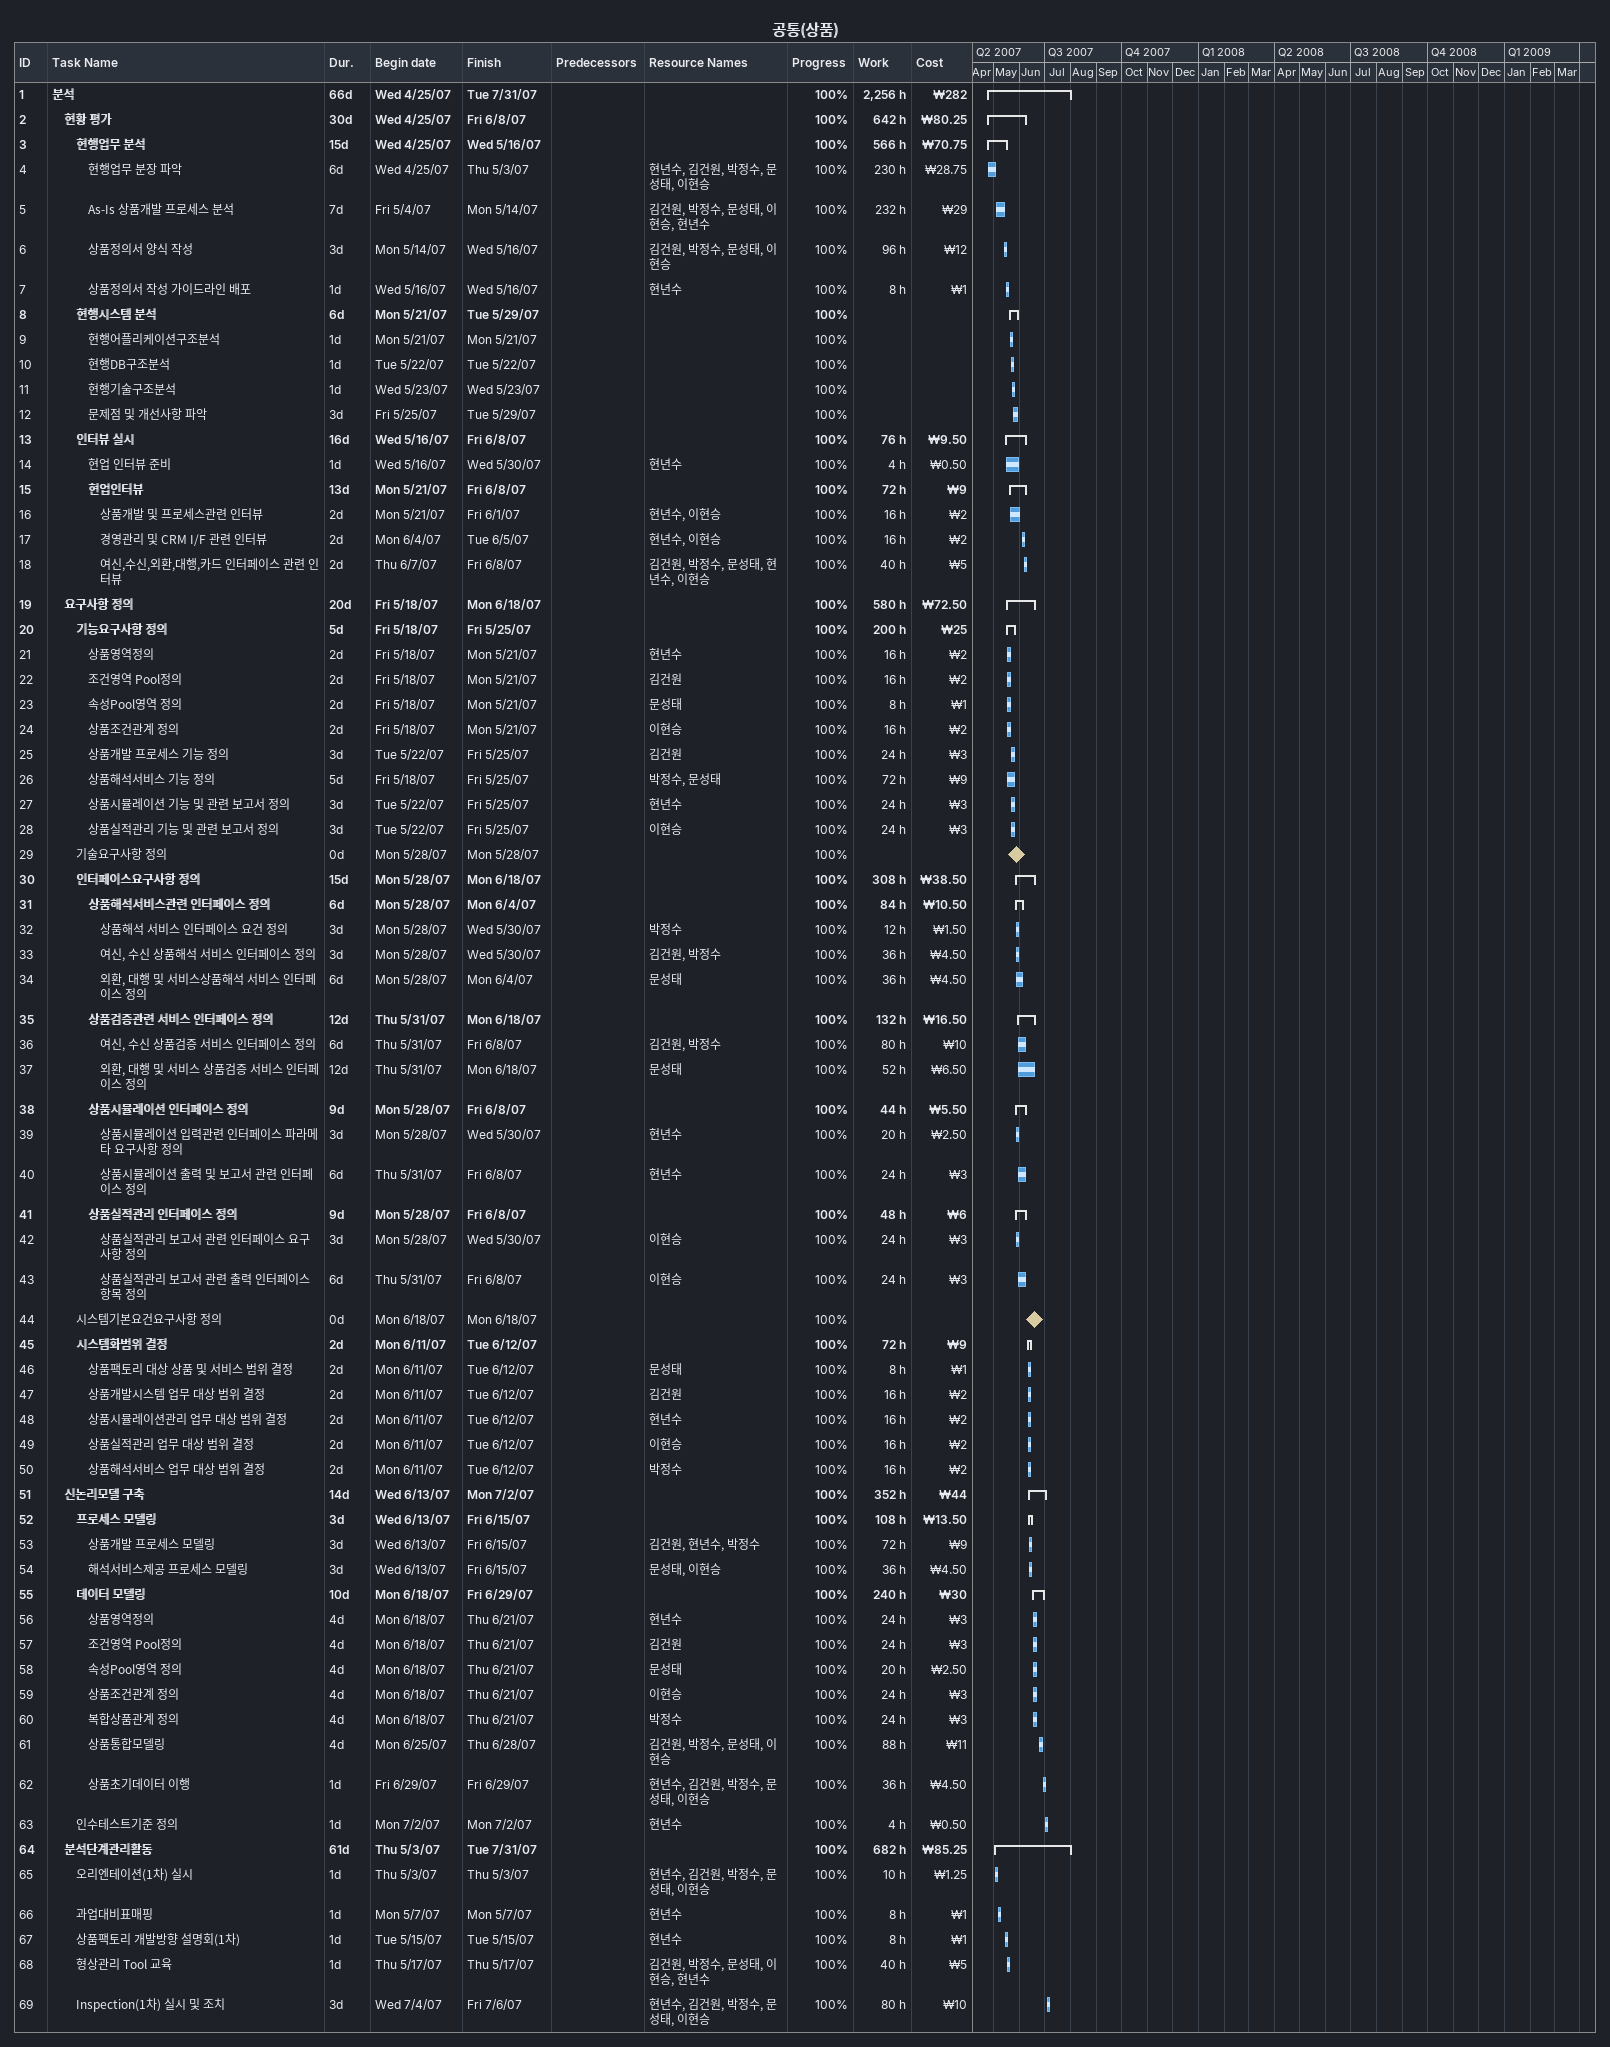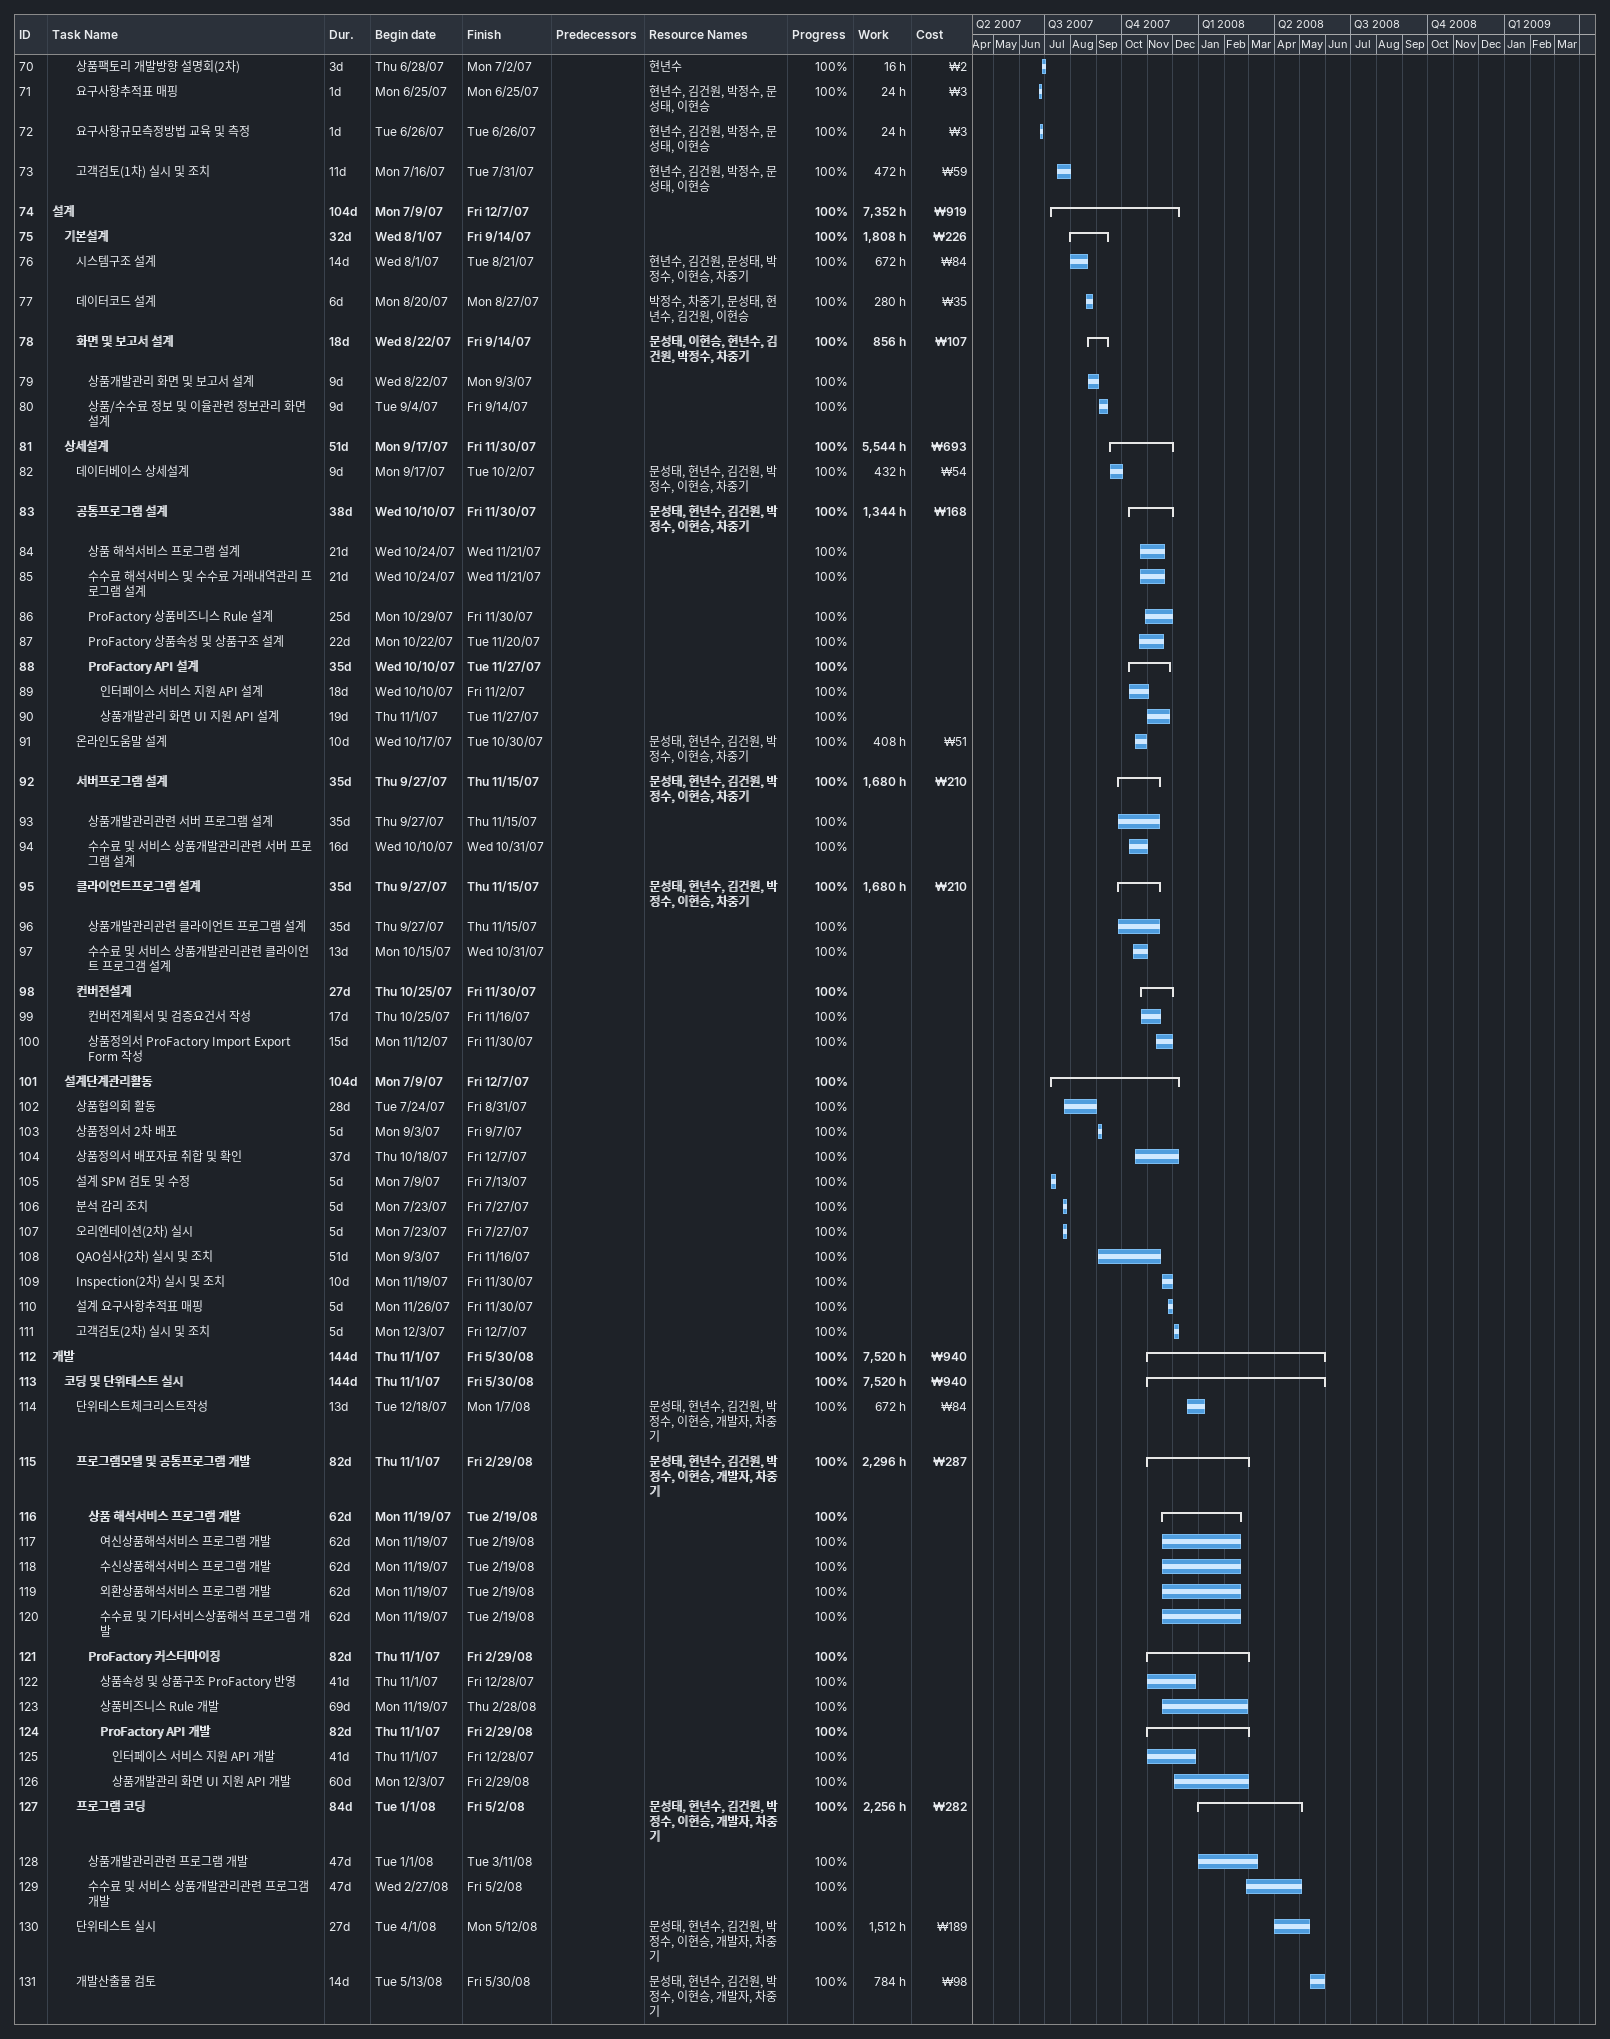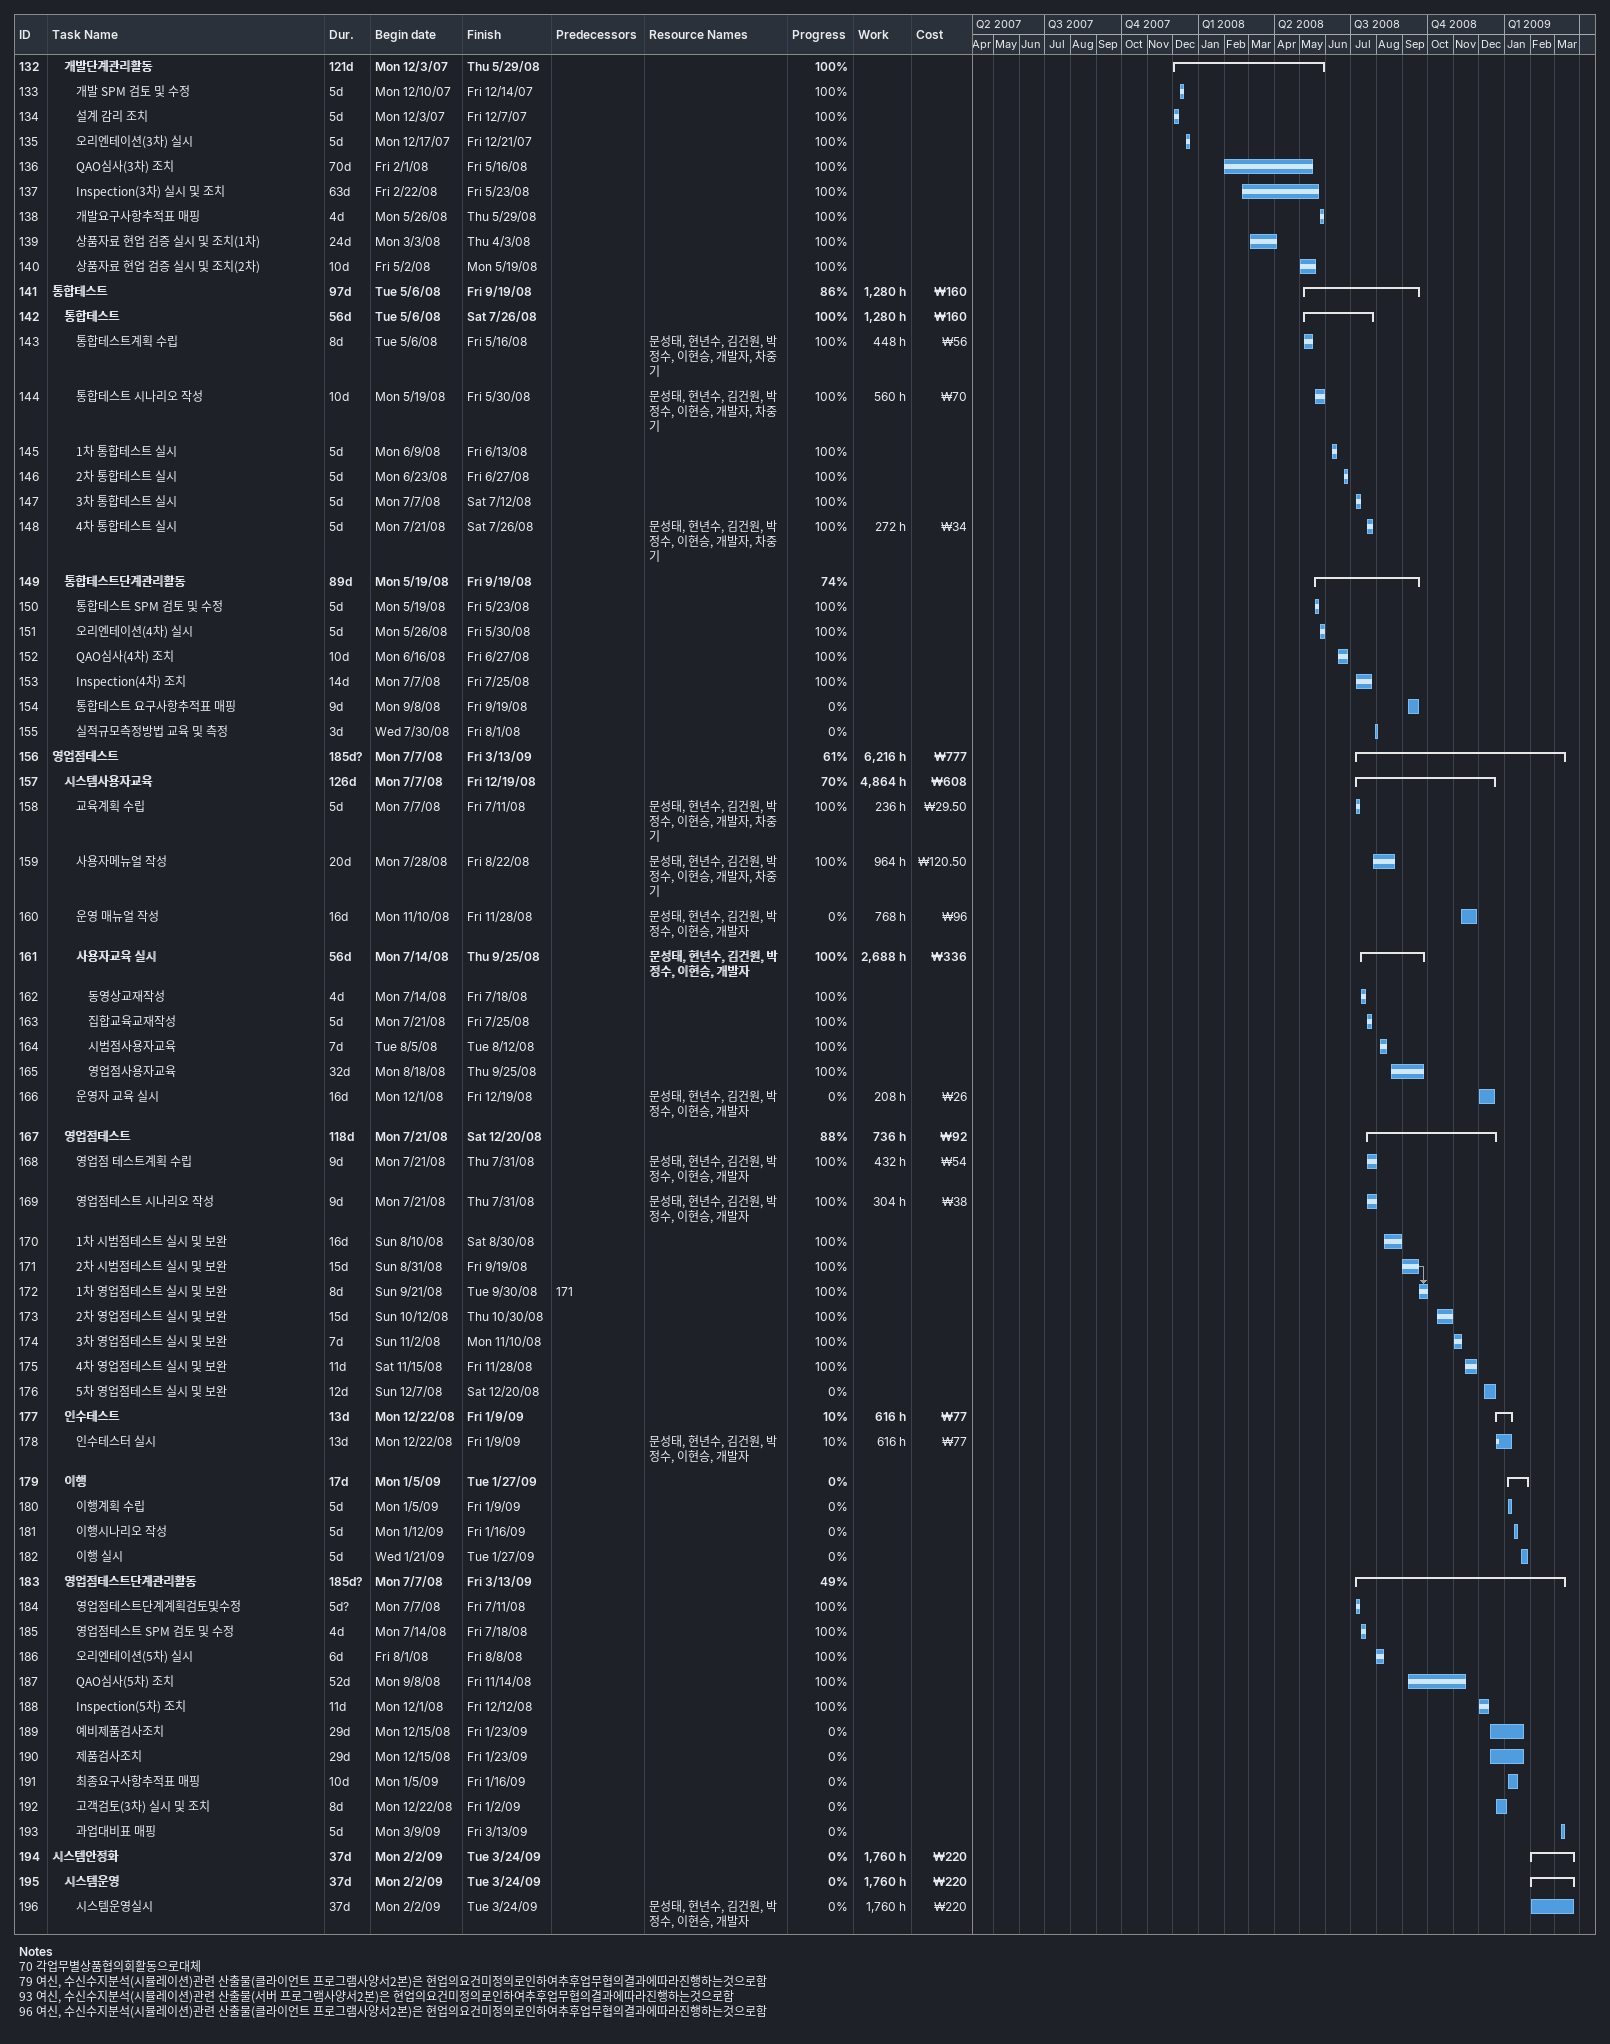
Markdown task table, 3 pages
공통(상품)

| ID | Level | Task | Duration | Start | Finish | Predecessors | Resources | % complete | Work (h) | Cost (₩) |
|---|---|---|---|---|---|---|---|---|---|---|
| 1 | 1 | **분석** | 66d | 2007-04-25 | 2007-07-31 |  |  | 100 | 2256 | 282 |
| 2 | 2 | **현황 평가** | 30d | 2007-04-25 | 2007-06-08 |  |  | 100 | 642 | 80.25 |
| 3 | 3 | **현행업무 분석** | 15d | 2007-04-25 | 2007-05-16 |  |  | 100 | 566 | 70.75 |
| 4 | 4 | 현행업무 분장 파악 | 6d | 2007-04-25 | 2007-05-03 |  | 현년수, 김건원, 박정수, 문성태, 이현승 | 100 | 230 | 28.75 |
| 5 | 4 | As-Is 상품개발 프로세스 분석 | 7d | 2007-05-04 | 2007-05-14 |  | 김건원, 박정수, 문성태, 이현승, 현년수 | 100 | 232 | 29 |
| 6 | 4 | 상품정의서 양식 작성 | 3d | 2007-05-14 | 2007-05-16 |  | 김건원, 박정수, 문성태, 이현승 | 100 | 96 | 12 |
| 7 | 4 | 상품정의서 작성 가이드라인 배포 | 1d | 2007-05-16 | 2007-05-16 |  | 현년수 | 100 | 8 | 1 |
| 8 | 3 | **현행시스템 분석** | 6d | 2007-05-21 | 2007-05-29 |  |  | 100 |  |  |
| 9 | 4 | 현행어플리케이션구조분석 | 1d | 2007-05-21 | 2007-05-21 |  |  | 100 |  |  |
| 10 | 4 | 현행DB구조분석 | 1d | 2007-05-22 | 2007-05-22 |  |  | 100 |  |  |
| 11 | 4 | 현행기술구조분석 | 1d | 2007-05-23 | 2007-05-23 |  |  | 100 |  |  |
| 12 | 4 | 문제점 및 개선사항 파악 | 3d | 2007-05-25 | 2007-05-29 |  |  | 100 |  |  |
| 13 | 3 | **인터뷰 실시** | 16d | 2007-05-16 | 2007-06-08 |  |  | 100 | 76 | 9.50 |
| 14 | 4 | 현업 인터뷰 준비 | 1d | 2007-05-16 | 2007-05-30 |  | 현년수 | 100 | 4 | 0.50 |
| 15 | 4 | **현업인터뷰** | 13d | 2007-05-21 | 2007-06-08 |  |  | 100 | 72 | 9 |
| 16 | 5 | 상품개발 및 프로세스관련 인터뷰 | 2d | 2007-05-21 | 2007-06-01 |  | 현년수, 이현승 | 100 | 16 | 2 |
| 17 | 5 | 경영관리 및 CRM I/F 관련 인터뷰 | 2d | 2007-06-04 | 2007-06-05 |  | 현년수, 이현승 | 100 | 16 | 2 |
| 18 | 5 | 여신,수신,외환,대행,카드 인터페이스 관련 인터뷰 | 2d | 2007-06-07 | 2007-06-08 |  | 김건원, 박정수, 문성태, 현년수, 이현승 | 100 | 40 | 5 |
| 19 | 2 | **요구사항 정의** | 20d | 2007-05-18 | 2007-06-18 |  |  | 100 | 580 | 72.50 |
| 20 | 3 | **기능요구사항 정의** | 5d | 2007-05-18 | 2007-05-25 |  |  | 100 | 200 | 25 |
| 21 | 4 | 상품영역정의 | 2d | 2007-05-18 | 2007-05-21 |  | 현년수 | 100 | 16 | 2 |
| 22 | 4 | 조건영역 Pool정의 | 2d | 2007-05-18 | 2007-05-21 |  | 김건원 | 100 | 16 | 2 |
| 23 | 4 | 속성Pool영역 정의 | 2d | 2007-05-18 | 2007-05-21 |  | 문성태 | 100 | 8 | 1 |
| 24 | 4 | 상품조건관계 정의 | 2d | 2007-05-18 | 2007-05-21 |  | 이현승 | 100 | 16 | 2 |
| 25 | 4 | 상품개발 프로세스 기능 정의 | 3d | 2007-05-22 | 2007-05-25 |  | 김건원 | 100 | 24 | 3 |
| 26 | 4 | 상품해석서비스 기능 정의 | 5d | 2007-05-18 | 2007-05-25 |  | 박정수, 문성태 | 100 | 72 | 9 |
| 27 | 4 | 상품시뮬레이션 기능 및 관련 보고서 정의 | 3d | 2007-05-22 | 2007-05-25 |  | 현년수 | 100 | 24 | 3 |
| 28 | 4 | 상품실적관리 기능 및 관련 보고서 정의 | 3d | 2007-05-22 | 2007-05-25 |  | 이현승 | 100 | 24 | 3 |
| 29 | 3 | 기술요구사항 정의 | 0d | 2007-05-28 | 2007-05-28 |  |  | 100 |  |  |
| 30 | 3 | **인터페이스요구사항 정의** | 15d | 2007-05-28 | 2007-06-18 |  |  | 100 | 308 | 38.50 |
| 31 | 4 | **상품해석서비스관련 인터페이스 정의** | 6d | 2007-05-28 | 2007-06-04 |  |  | 100 | 84 | 10.50 |
| 32 | 5 | 상품해석 서비스 인터페이스 요건 정의 | 3d | 2007-05-28 | 2007-05-30 |  | 박정수 | 100 | 12 | 1.50 |
| 33 | 5 | 여신, 수신 상품해석 서비스 인터페이스 정의 | 3d | 2007-05-28 | 2007-05-30 |  | 김건원, 박정수 | 100 | 36 | 4.50 |
| 34 | 5 | 외환, 대행 및 서비스상품해석 서비스 인터페이스 정의 | 6d | 2007-05-28 | 2007-06-04 |  | 문성태 | 100 | 36 | 4.50 |
| 35 | 4 | **상품검증관련 서비스 인터페이스 정의** | 12d | 2007-05-31 | 2007-06-18 |  |  | 100 | 132 | 16.50 |
| 36 | 5 | 여신, 수신 상품검증 서비스 인터페이스 정의 | 6d | 2007-05-31 | 2007-06-08 |  | 김건원, 박정수 | 100 | 80 | 10 |
| 37 | 5 | 외환, 대행 및 서비스 상품검증 서비스 인터페이스 정의 | 12d | 2007-05-31 | 2007-06-18 |  | 문성태 | 100 | 52 | 6.50 |
| 38 | 4 | **상품시뮬레이션 인터페이스 정의** | 9d | 2007-05-28 | 2007-06-08 |  |  | 100 | 44 | 5.50 |
| 39 | 5 | 상품시뮬레이션 입력관련 인터페이스 파라메타 요구사항 정의 | 3d | 2007-05-28 | 2007-05-30 |  | 현년수 | 100 | 20 | 2.50 |
| 40 | 5 | 상품시뮬레이션 출력 및 보고서 관련 인터페이스 정의 | 6d | 2007-05-31 | 2007-06-08 |  | 현년수 | 100 | 24 | 3 |
| 41 | 4 | **상품실적관리 인터페이스 정의** | 9d | 2007-05-28 | 2007-06-08 |  |  | 100 | 48 | 6 |
| 42 | 5 | 상품실적관리 보고서 관련 인터페이스 요구사항 정의 | 3d | 2007-05-28 | 2007-05-30 |  | 이현승 | 100 | 24 | 3 |
| 43 | 5 | 상품실적관리 보고서 관련 출력 인터페이스 항목 정의 | 6d | 2007-05-31 | 2007-06-08 |  | 이현승 | 100 | 24 | 3 |
| 44 | 3 | 시스템기본요건요구사항 정의 | 0d | 2007-06-18 | 2007-06-18 |  |  | 100 |  |  |
| 45 | 3 | **시스템화범위 결정** | 2d | 2007-06-11 | 2007-06-12 |  |  | 100 | 72 | 9 |
| 46 | 4 | 상품팩토리 대상 상품 및 서비스 범위 결정 | 2d | 2007-06-11 | 2007-06-12 |  | 문성태 | 100 | 8 | 1 |
| 47 | 4 | 상품개발시스템 업무 대상 범위 결정 | 2d | 2007-06-11 | 2007-06-12 |  | 김건원 | 100 | 16 | 2 |
| 48 | 4 | 상품시뮬레이션관리 업무 대상 범위 결정 | 2d | 2007-06-11 | 2007-06-12 |  | 현년수 | 100 | 16 | 2 |
| 49 | 4 | 상품실적관리 업무 대상 범위 결정 | 2d | 2007-06-11 | 2007-06-12 |  | 이현승 | 100 | 16 | 2 |
| 50 | 4 | 상품해석서비스 업무 대상 범위 결정 | 2d | 2007-06-11 | 2007-06-12 |  | 박정수 | 100 | 16 | 2 |
| 51 | 2 | **신논리모델 구축** | 14d | 2007-06-13 | 2007-07-02 |  |  | 100 | 352 | 44 |
| 52 | 3 | **프로세스 모델링** | 3d | 2007-06-13 | 2007-06-15 |  |  | 100 | 108 | 13.50 |
| 53 | 4 | 상품개발 프로세스 모델링 | 3d | 2007-06-13 | 2007-06-15 |  | 김건원, 현년수, 박정수 | 100 | 72 | 9 |
| 54 | 4 | 해석서비스제공 프로세스 모델링 | 3d | 2007-06-13 | 2007-06-15 |  | 문성태, 이현승 | 100 | 36 | 4.50 |
| 55 | 3 | **데이터 모델링** | 10d | 2007-06-18 | 2007-06-29 |  |  | 100 | 240 | 30 |
| 56 | 4 | 상품영역정의 | 4d | 2007-06-18 | 2007-06-21 |  | 현년수 | 100 | 24 | 3 |
| 57 | 4 | 조건영역 Pool정의 | 4d | 2007-06-18 | 2007-06-21 |  | 김건원 | 100 | 24 | 3 |
| 58 | 4 | 속성Pool영역 정의 | 4d | 2007-06-18 | 2007-06-21 |  | 문성태 | 100 | 20 | 2.50 |
| 59 | 4 | 상품조건관계 정의 | 4d | 2007-06-18 | 2007-06-21 |  | 이현승 | 100 | 24 | 3 |
| 60 | 4 | 복합상품관계 정의 | 4d | 2007-06-18 | 2007-06-21 |  | 박정수 | 100 | 24 | 3 |
| 61 | 4 | 상품통합모델링 | 4d | 2007-06-25 | 2007-06-28 |  | 김건원, 박정수, 문성태, 이현승 | 100 | 88 | 11 |
| 62 | 4 | 상품초기데이터 이행 | 1d | 2007-06-29 | 2007-06-29 |  | 현년수, 김건원, 박정수, 문성태, 이현승 | 100 | 36 | 4.50 |
| 63 | 3 | 인수테스트기준 정의 | 1d | 2007-07-02 | 2007-07-02 |  | 현년수 | 100 | 4 | 0.50 |
| 64 | 2 | **분석단계관리활동** | 61d | 2007-05-03 | 2007-07-31 |  |  | 100 | 682 | 85.25 |
| 65 | 3 | 오리엔테이션(1차) 실시 | 1d | 2007-05-03 | 2007-05-03 |  | 현년수, 김건원, 박정수, 문성태, 이현승 | 100 | 10 | 1.25 |
| 66 | 3 | 과업대비표매핑 | 1d | 2007-05-07 | 2007-05-07 |  | 현년수 | 100 | 8 | 1 |
| 67 | 3 | 상품팩토리 개발방향 설명회(1차) | 1d | 2007-05-15 | 2007-05-15 |  | 현년수 | 100 | 8 | 1 |
| 68 | 3 | 형상관리 Tool 교육 | 1d | 2007-05-17 | 2007-05-17 |  | 김건원, 박정수, 문성태, 이현승, 현년수 | 100 | 40 | 5 |
| 69 | 3 | Inspection(1차) 실시 및 조치 | 3d | 2007-07-04 | 2007-07-06 |  | 현년수, 김건원, 박정수, 문성태, 이현승 | 100 | 80 | 10 |
| 70 | 3 | 상품팩토리 개발방향 설명회(2차) | 3d | 2007-06-28 | 2007-07-02 |  | 현년수 | 100 | 16 | 2 |
| 71 | 3 | 요구사항추적표 매핑 | 1d | 2007-06-25 | 2007-06-25 |  | 현년수, 김건원, 박정수, 문성태, 이현승 | 100 | 24 | 3 |
| 72 | 3 | 요구사항규모측정방법 교육 및 측정 | 1d | 2007-06-26 | 2007-06-26 |  | 현년수, 김건원, 박정수, 문성태, 이현승 | 100 | 24 | 3 |
| 73 | 3 | 고객검토(1차) 실시 및 조치 | 11d | 2007-07-16 | 2007-07-31 |  | 현년수, 김건원, 박정수, 문성태, 이현승 | 100 | 472 | 59 |
| 74 | 1 | **설계** | 104d | 2007-07-09 | 2007-12-07 |  |  | 100 | 7352 | 919 |
| 75 | 2 | **기본설계** | 32d | 2007-08-01 | 2007-09-14 |  |  | 100 | 1808 | 226 |
| 76 | 3 | 시스템구조 설계 | 14d | 2007-08-01 | 2007-08-21 |  | 현년수, 김건원, 문성태, 박정수, 이현승, 차중기 | 100 | 672 | 84 |
| 77 | 3 | 데이터코드 설계 | 6d | 2007-08-20 | 2007-08-27 |  | 박정수, 차중기, 문성태, 현년수, 김건원, 이현승 | 100 | 280 | 35 |
| 78 | 3 | **화면 및 보고서 설계** | 18d | 2007-08-22 | 2007-09-14 |  | 문성태, 이현승, 현년수, 김건원, 박정수, 차중기 | 100 | 856 | 107 |
| 79 | 4 | 상품개발관리 화면 및 보고서 설계 | 9d | 2007-08-22 | 2007-09-03 |  |  | 100 |  |  |
| 80 | 4 | 상품/수수료 정보 및 이율관련 정보관리 화면 설계 | 9d | 2007-09-04 | 2007-09-14 |  |  | 100 |  |  |
| 81 | 2 | **상세설계** | 51d | 2007-09-17 | 2007-11-30 |  |  | 100 | 5544 | 693 |
| 82 | 3 | 데이터베이스 상세설계 | 9d | 2007-09-17 | 2007-10-02 |  | 문성태, 현년수, 김건원, 박정수, 이현승, 차중기 | 100 | 432 | 54 |
| 83 | 3 | **공통프로그램 설계** | 38d | 2007-10-10 | 2007-11-30 |  | 문성태, 현년수, 김건원, 박정수, 이현승, 차중기 | 100 | 1344 | 168 |
| 84 | 4 | 상품 해석서비스 프로그램 설계 | 21d | 2007-10-24 | 2007-11-21 |  |  | 100 |  |  |
| 85 | 4 | 수수료 해석서비스 및 수수료 거래내역관리 프로그램 설계 | 21d | 2007-10-24 | 2007-11-21 |  |  | 100 |  |  |
| 86 | 4 | ProFactory 상품비즈니스 Rule 설계 | 25d | 2007-10-29 | 2007-11-30 |  |  | 100 |  |  |
| 87 | 4 | ProFactory 상품속성 및 상품구조 설계 | 22d | 2007-10-22 | 2007-11-20 |  |  | 100 |  |  |
| 88 | 4 | **ProFactory API 설계** | 35d | 2007-10-10 | 2007-11-27 |  |  | 100 |  |  |
| 89 | 5 | 인터페이스 서비스 지원 API 설계 | 18d | 2007-10-10 | 2007-11-02 |  |  | 100 |  |  |
| 90 | 5 | 상품개발관리 화면 UI 지원 API 설계 | 19d | 2007-11-01 | 2007-11-27 |  |  | 100 |  |  |
| 91 | 3 | 온라인도움말 설계 | 10d | 2007-10-17 | 2007-10-30 |  | 문성태, 현년수, 김건원, 박정수, 이현승, 차중기 | 100 | 408 | 51 |
| 92 | 3 | **서버프로그램 설계** | 35d | 2007-09-27 | 2007-11-15 |  | 문성태, 현년수, 김건원, 박정수, 이현승, 차중기 | 100 | 1680 | 210 |
| 93 | 4 | 상품개발관리관련 서버 프로그램 설계 | 35d | 2007-09-27 | 2007-11-15 |  |  | 100 |  |  |
| 94 | 4 | 수수료 및 서비스 상품개발관리관련 서버 프로그램 설계 | 16d | 2007-10-10 | 2007-10-31 |  |  | 100 |  |  |
| 95 | 3 | **클라이언트프로그램 설계** | 35d | 2007-09-27 | 2007-11-15 |  | 문성태, 현년수, 김건원, 박정수, 이현승, 차중기 | 100 | 1680 | 210 |
| 96 | 4 | 상품개발관리관련 클라이언트 프로그램 설계 | 35d | 2007-09-27 | 2007-11-15 |  |  | 100 |  |  |
| 97 | 4 | 수수료 및 서비스 상품개발관리관련 클라이언트 프로그갬 설계 | 13d | 2007-10-15 | 2007-10-31 |  |  | 100 |  |  |
| 98 | 3 | **컨버전설계** | 27d | 2007-10-25 | 2007-11-30 |  |  | 100 |  |  |
| 99 | 4 | 컨버전계획서 및 검증요건서 작성 | 17d | 2007-10-25 | 2007-11-16 |  |  | 100 |  |  |
| 100 | 4 | 상품정의서 ProFactory Import Export Form 작성 | 15d | 2007-11-12 | 2007-11-30 |  |  | 100 |  |  |
| 101 | 2 | **설계단계관리활동** | 104d | 2007-07-09 | 2007-12-07 |  |  | 100 |  |  |
| 102 | 3 | 상품협의회 활동 | 28d | 2007-07-24 | 2007-08-31 |  |  | 100 |  |  |
| 103 | 3 | 상품정의서 2차 배포 | 5d | 2007-09-03 | 2007-09-07 |  |  | 100 |  |  |
| 104 | 3 | 상품정의서 배포자료 취합 및 확인 | 37d | 2007-10-18 | 2007-12-07 |  |  | 100 |  |  |
| 105 | 3 | 설계 SPM 검토 및 수정 | 5d | 2007-07-09 | 2007-07-13 |  |  | 100 |  |  |
| 106 | 3 | 분석 감리 조치 | 5d | 2007-07-23 | 2007-07-27 |  |  | 100 |  |  |
| 107 | 3 | 오리엔테이션(2차) 실시 | 5d | 2007-07-23 | 2007-07-27 |  |  | 100 |  |  |
| 108 | 3 | QAO심사(2차) 실시 및 조치 | 51d | 2007-09-03 | 2007-11-16 |  |  | 100 |  |  |
| 109 | 3 | Inspection(2차) 실시 및 조치 | 10d | 2007-11-19 | 2007-11-30 |  |  | 100 |  |  |
| 110 | 3 | 설계 요구사항추적표 매핑 | 5d | 2007-11-26 | 2007-11-30 |  |  | 100 |  |  |
| 111 | 3 | 고객검토(2차) 실시 및 조치 | 5d | 2007-12-03 | 2007-12-07 |  |  | 100 |  |  |
| 112 | 1 | **개발** | 144d | 2007-11-01 | 2008-05-30 |  |  | 100 | 7520 | 940 |
| 113 | 2 | **코딩 및 단위테스트 실시** | 144d | 2007-11-01 | 2008-05-30 |  |  | 100 | 7520 | 940 |
| 114 | 3 | 단위테스트체크리스트작성 | 13d | 2007-12-18 | 2008-01-07 |  | 문성태, 현년수, 김건원, 박정수, 이현승, 개발자, 차중기 | 100 | 672 | 84 |
| 115 | 3 | **프로그램모델 및 공통프로그램 개발** | 82d | 2007-11-01 | 2008-02-29 |  | 문성태, 현년수, 김건원, 박정수, 이현승, 개발자, 차중기 | 100 | 2296 | 287 |
| 116 | 4 | **상품 해석서비스 프로그램 개발** | 62d | 2007-11-19 | 2008-02-19 |  |  | 100 |  |  |
| 117 | 5 | 여신상품해석서비스 프로그램 개발 | 62d | 2007-11-19 | 2008-02-19 |  |  | 100 |  |  |
| 118 | 5 | 수신상품해석서비스 프로그램 개발 | 62d | 2007-11-19 | 2008-02-19 |  |  | 100 |  |  |
| 119 | 5 | 외환상품해석서비스 프로그램 개발 | 62d | 2007-11-19 | 2008-02-19 |  |  | 100 |  |  |
| 120 | 5 | 수수료 및 기타서비스상품해석 프로그램 개발 | 62d | 2007-11-19 | 2008-02-19 |  |  | 100 |  |  |
| 121 | 4 | **ProFactory 커스터마이징** | 82d | 2007-11-01 | 2008-02-29 |  |  | 100 |  |  |
| 122 | 5 | 상품속성 및 상품구조 ProFactory 반영 | 41d | 2007-11-01 | 2007-12-28 |  |  | 100 |  |  |
| 123 | 5 | 상품비즈니스 Rule 개발 | 69d | 2007-11-19 | 2008-02-28 |  |  | 100 |  |  |
| 124 | 5 | **ProFactory API 개발** | 82d | 2007-11-01 | 2008-02-29 |  |  | 100 |  |  |
| 125 | 6 | 인터페이스 서비스 지원 API 개발 | 41d | 2007-11-01 | 2007-12-28 |  |  | 100 |  |  |
| 126 | 6 | 상품개발관리 화면 UI 지원 API 개발 | 60d | 2007-12-03 | 2008-02-29 |  |  | 100 |  |  |
| 127 | 3 | **프로그램 코딩** | 84d | 2008-01-01 | 2008-05-02 |  | 문성태, 현년수, 김건원, 박정수, 이현승, 개발자, 차중기 | 100 | 2256 | 282 |
| 128 | 4 | 상품개발관리관련 프로그램 개발 | 47d | 2008-01-01 | 2008-03-11 |  |  | 100 |  |  |
| 129 | 4 | 수수료 및 서비스 상품개발관리관련 프로그갬 개발 | 47d | 2008-02-27 | 2008-05-02 |  |  | 100 |  |  |
| 130 | 3 | 단위테스트 실시 | 27d | 2008-04-01 | 2008-05-12 |  | 문성태, 현년수, 김건원, 박정수, 이현승, 개발자, 차중기 | 100 | 1512 | 189 |
| 131 | 3 | 개발산출물 검토 | 14d | 2008-05-13 | 2008-05-30 |  | 문성태, 현년수, 김건원, 박정수, 이현승, 개발자, 차중기 | 100 | 784 | 98 |
| 132 | 2 | **개발단계관리활동** | 121d | 2007-12-03 | 2008-05-29 |  |  | 100 |  |  |
| 133 | 3 | 개발 SPM 검토 및 수정 | 5d | 2007-12-10 | 2007-12-14 |  |  | 100 |  |  |
| 134 | 3 | 설계 감리 조치 | 5d | 2007-12-03 | 2007-12-07 |  |  | 100 |  |  |
| 135 | 3 | 오리엔테이션(3차) 실시 | 5d | 2007-12-17 | 2007-12-21 |  |  | 100 |  |  |
| 136 | 3 | QAO심사(3차) 조치 | 70d | 2008-02-01 | 2008-05-16 |  |  | 100 |  |  |
| 137 | 3 | Inspection(3차) 실시 및 조치 | 63d | 2008-02-22 | 2008-05-23 |  |  | 100 |  |  |
| 138 | 3 | 개발요구사항추적표 매핑 | 4d | 2008-05-26 | 2008-05-29 |  |  | 100 |  |  |
| 139 | 3 | 상품자료 현업 검증 실시 및 조치(1차) | 24d | 2008-03-03 | 2008-04-03 |  |  | 100 |  |  |
| 140 | 3 | 상품자료 현업 검증 실시 및 조치(2차) | 10d | 2008-05-02 | 2008-05-19 |  |  | 100 |  |  |
| 141 | 1 | **통합테스트** | 97d | 2008-05-06 | 2008-09-19 |  |  | 86 | 1280 | 160 |
| 142 | 2 | **통합테스트** | 56d | 2008-05-06 | 2008-07-26 |  |  | 100 | 1280 | 160 |
| 143 | 3 | 통합테스트계획 수립 | 8d | 2008-05-06 | 2008-05-16 |  | 문성태, 현년수, 김건원, 박정수, 이현승, 개발자, 차중기 | 100 | 448 | 56 |
| 144 | 3 | 통합테스트 시나리오 작성 | 10d | 2008-05-19 | 2008-05-30 |  | 문성태, 현년수, 김건원, 박정수, 이현승, 개발자, 차중기 | 100 | 560 | 70 |
| 145 | 3 | 1차 통합테스트 실시 | 5d | 2008-06-09 | 2008-06-13 |  |  | 100 |  |  |
| 146 | 3 | 2차 통합테스트 실시 | 5d | 2008-06-23 | 2008-06-27 |  |  | 100 |  |  |
| 147 | 3 | 3차 통합테스트 실시 | 5d | 2008-07-07 | 2008-07-12 |  |  | 100 |  |  |
| 148 | 3 | 4차 통합테스트 실시 | 5d | 2008-07-21 | 2008-07-26 |  | 문성태, 현년수, 김건원, 박정수, 이현승, 개발자, 차중기 | 100 | 272 | 34 |
| 149 | 2 | **통합테스트단계관리활동** | 89d | 2008-05-19 | 2008-09-19 |  |  | 74 |  |  |
| 150 | 3 | 통합테스트 SPM 검토 및 수정 | 5d | 2008-05-19 | 2008-05-23 |  |  | 100 |  |  |
| 151 | 3 | 오리엔테이션(4차) 실시 | 5d | 2008-05-26 | 2008-05-30 |  |  | 100 |  |  |
| 152 | 3 | QAO심사(4차) 조치 | 10d | 2008-06-16 | 2008-06-27 |  |  | 100 |  |  |
| 153 | 3 | Inspection(4차) 조치 | 14d | 2008-07-07 | 2008-07-25 |  |  | 100 |  |  |
| 154 | 3 | 통합테스트 요구사항추적표 매핑 | 9d | 2008-09-08 | 2008-09-19 |  |  | 0 |  |  |
| 155 | 3 | 실적규모측정방법 교육 및 측정 | 3d | 2008-07-30 | 2008-08-01 |  |  | 0 |  |  |
| 156 | 1 | **영업점테스트** | 185d? | 2008-07-07 | 2009-03-13 |  |  | 61 | 6216 | 777 |
| 157 | 2 | **시스템사용자교육** | 126d | 2008-07-07 | 2008-12-19 |  |  | 70 | 4864 | 608 |
| 158 | 3 | 교육계획 수립 | 5d | 2008-07-07 | 2008-07-11 |  | 문성태, 현년수, 김건원, 박정수, 이현승, 개발자, 차중기 | 100 | 236 | 29.50 |
| 159 | 3 | 사용자메뉴얼 작성 | 20d | 2008-07-28 | 2008-08-22 |  | 문성태, 현년수, 김건원, 박정수, 이현승, 개발자, 차중기 | 100 | 964 | 120.50 |
| 160 | 3 | 운영 매뉴얼 작성 | 16d | 2008-11-10 | 2008-11-28 |  | 문성태, 현년수, 김건원, 박정수, 이현승, 개발자 | 0 | 768 | 96 |
| 161 | 3 | **사용자교육 실시** | 56d | 2008-07-14 | 2008-09-25 |  | 문성태, 현년수, 김건원, 박정수, 이현승, 개발자 | 100 | 2688 | 336 |
| 162 | 4 | 동영상교재작성 | 4d | 2008-07-14 | 2008-07-18 |  |  | 100 |  |  |
| 163 | 4 | 집합교육교재작성 | 5d | 2008-07-21 | 2008-07-25 |  |  | 100 |  |  |
| 164 | 4 | 시범점사용자교육 | 7d | 2008-08-05 | 2008-08-12 |  |  | 100 |  |  |
| 165 | 4 | 영업점사용자교육 | 32d | 2008-08-18 | 2008-09-25 |  |  | 100 |  |  |
| 166 | 3 | 운영자 교육 실시 | 16d | 2008-12-01 | 2008-12-19 |  | 문성태, 현년수, 김건원, 박정수, 이현승, 개발자 | 0 | 208 | 26 |
| 167 | 2 | **영업점테스트** | 118d | 2008-07-21 | 2008-12-20 |  |  | 88 | 736 | 92 |
| 168 | 3 | 영업점 테스트계획 수립 | 9d | 2008-07-21 | 2008-07-31 |  | 문성태, 현년수, 김건원, 박정수, 이현승, 개발자 | 100 | 432 | 54 |
| 169 | 3 | 영업점테스트 시나리오 작성 | 9d | 2008-07-21 | 2008-07-31 |  | 문성태, 현년수, 김건원, 박정수, 이현승, 개발자 | 100 | 304 | 38 |
| 170 | 3 | 1차 시범점테스트 실시 및 보완 | 16d | 2008-08-10 | 2008-08-30 |  |  | 100 |  |  |
| 171 | 3 | 2차 시범점테스트 실시 및 보완 | 15d | 2008-08-31 | 2008-09-19 |  |  | 100 |  |  |
| 172 | 3 | 1차 영업점테스트 실시 및 보완 | 8d | 2008-09-21 | 2008-09-30 | 171 |  | 100 |  |  |
| 173 | 3 | 2차 영업점테스트 실시 및 보완 | 15d | 2008-10-12 | 2008-10-30 |  |  | 100 |  |  |
| 174 | 3 | 3차 영업점테스트 실시 및 보완 | 7d | 2008-11-02 | 2008-11-10 |  |  | 100 |  |  |
| 175 | 3 | 4차 영업점테스트 실시 및 보완 | 11d | 2008-11-15 | 2008-11-28 |  |  | 100 |  |  |
| 176 | 3 | 5차 영업점테스트 실시 및 보완 | 12d | 2008-12-07 | 2008-12-20 |  |  | 0 |  |  |
| 177 | 2 | **인수테스트** | 13d | 2008-12-22 | 2009-01-09 |  |  | 10 | 616 | 77 |
| 178 | 3 | 인수테스터 실시 | 13d | 2008-12-22 | 2009-01-09 |  | 문성태, 현년수, 김건원, 박정수, 이현승, 개발자 | 10 | 616 | 77 |
| 179 | 2 | **이행** | 17d | 2009-01-05 | 2009-01-27 |  |  | 0 |  |  |
| 180 | 3 | 이행계획 수립 | 5d | 2009-01-05 | 2009-01-09 |  |  | 0 |  |  |
| 181 | 3 | 이행시나리오 작성 | 5d | 2009-01-12 | 2009-01-16 |  |  | 0 |  |  |
| 182 | 3 | 이행 실시 | 5d | 2009-01-21 | 2009-01-27 |  |  | 0 |  |  |
| 183 | 2 | **영업점테스트단계관리활동** | 185d? | 2008-07-07 | 2009-03-13 |  |  | 49 |  |  |
| 184 | 3 | 영업점테스트단계계획검토및수정 | 5d? | 2008-07-07 | 2008-07-11 |  |  | 100 |  |  |
| 185 | 3 | 영업점테스트 SPM 검토 및 수정 | 4d | 2008-07-14 | 2008-07-18 |  |  | 100 |  |  |
| 186 | 3 | 오리엔테이션(5차) 실시 | 6d | 2008-08-01 | 2008-08-08 |  |  | 100 |  |  |
| 187 | 3 | QAO심사(5차) 조치 | 52d | 2008-09-08 | 2008-11-14 |  |  | 100 |  |  |
| 188 | 3 | Inspection(5차) 조치 | 11d | 2008-12-01 | 2008-12-12 |  |  | 100 |  |  |
| 189 | 3 | 예비제품검사조치 | 29d | 2008-12-15 | 2009-01-23 |  |  | 0 |  |  |
| 190 | 3 | 제품검사조치 | 29d | 2008-12-15 | 2009-01-23 |  |  | 0 |  |  |
| 191 | 3 | 최종요구사항추적표 매핑 | 10d | 2009-01-05 | 2009-01-16 |  |  | 0 |  |  |
| 192 | 3 | 고객검토(3차) 실시 및 조치 | 8d | 2008-12-22 | 2009-01-02 |  |  | 0 |  |  |
| 193 | 3 | 과업대비표 매핑 | 5d | 2009-03-09 | 2009-03-13 |  |  | 0 |  |  |
| 194 | 1 | **시스템안정화** | 37d | 2009-02-02 | 2009-03-24 |  |  | 0 | 1760 | 220 |
| 195 | 2 | **시스템운영** | 37d | 2009-02-02 | 2009-03-24 |  |  | 0 | 1760 | 220 |
| 196 | 3 | 시스템운영실시 | 37d | 2009-02-02 | 2009-03-24 |  | 문성태, 현년수, 김건원, 박정수, 이현승, 개발자 | 0 | 1760 | 220 |

Notes
- 70: 각 업무별 상품협의회 활동으로 대체
- 79: 여신, 수신 수지분석(시뮬레이션)관련 산출물(클라이언트 프로그램사양서 2본)은 현업의 요건 미정의로 인하여 추후 업무협의 결과에 따라 진행하는 것으로 함
- 93: 여신, 수신 수지분석(시뮬레이션)관련 산출물(서버 프로그램사양서 2본)은 현업의 요건 미정의로 인하여 추후 업무협의 결과에 따라 진행하는 것으로 함
- 96: 여신, 수신 수지분석(시뮬레이션)관련 산출물(클라이언트 프로그램사양서 2본)은 현업의 요건 미정의로 인하여 추후 업무협의 결과에 따라 진행하는 것으로 함
